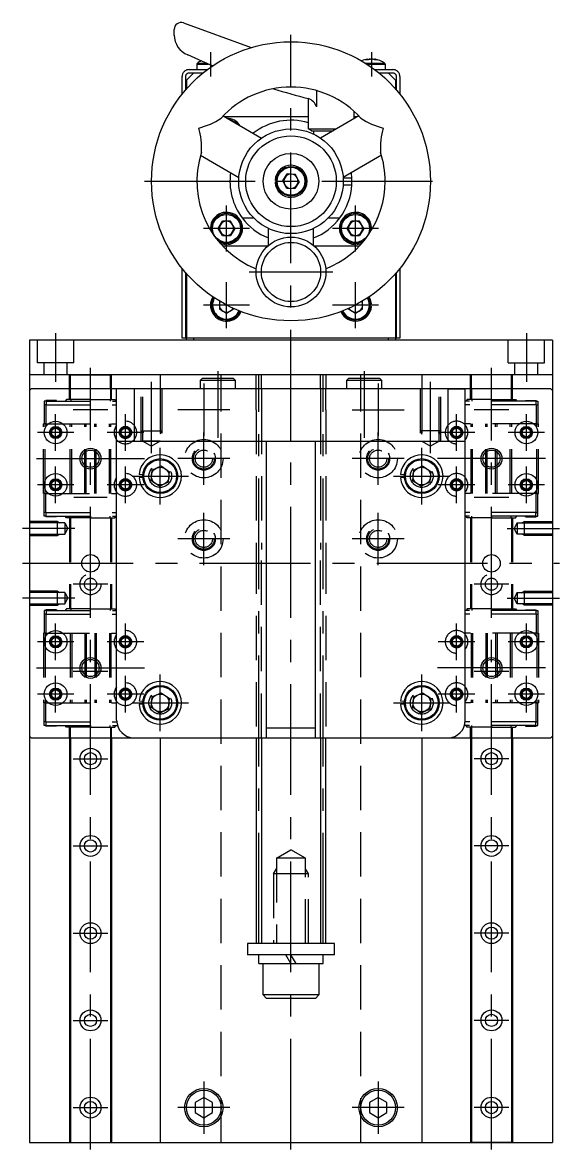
# Model space of a CAD drawing. Extents: x -55 to 496, y -18 to 520.
# Drawn here: x 342.3 to 496.3, y -2 to 321 of the extents above; entities that cross this region are included whole.
import ezdxf

# ---------------------------------------------------------------- set-up
doc = ezdxf.new("R2010")
doc.units = 0
for name, pattern in [('CENTER', [50.8, 31.75, -6.35, 6.35, -6.35]), ('DASHED', [19.05, 12.7, -6.35]), ('PHANTOM', [63.5, 31.75, -6.35, 6.35, -6.35, 6.35, -6.35])]:
    doc.linetypes.add(name, pattern=pattern)
doc.layers.get('0').update_dxf_attribs({"linetype": 'CONTINUOUS'})
doc.layers.add('CENTER', color=1, linetype='CENTER')

msp = doc.modelspace()

# ---------------------------------------------------------------- linework, layer by layer
at = {"color": 7, "linetype": 'CONTINUOUS'}
for p, q in [((388.43, 320.88), (407.81, 313.83)), ((385.75, 317.42), (385.75, 319)), ((441.24, 310.52), (441.3, 310.52)), ((442.08, 310.52), (441.92, 310.52)), ((442.08, 310.52), (442.58, 310.52)), ((443.25, 310.52), (443.2, 310.52)), ((443.25, 310.52), (443.26, 310.52)), ((392.25, 309.04), (395.61, 309.04)), ((392.25, 309.04), (392.25, 307.5)), ((392.4, 309.33), (394.96, 309.33)), ((440.59, 309.33), (445.19, 309.33)), ((441.04, 309.04), (445.31, 309.04)), ((445.19, 309.33), (446.1, 309.33)), ((445.31, 309.04), (446.25, 309.04)), ((446.25, 309.04), (446.25, 307.5)), ((391.25, 306.5), (389.25, 304.5)), ((389.25, 304.5), (389.25, 301.96)), ((393.97, 306.5), (391.25, 306.5)), ((449.25, 304.5), (447.25, 306.5)), ((449.25, 304.5), (449.25, 301.96)), ((426.6, 301.48), (426.6, 296.86)), ((424.25, 290.5), (424.25, 299.2)), ((399.81, 294.23), (410.8, 287.89)), ((424.25, 294), (400.21, 294)), ((438.7, 294.23), (427.71, 287.89)), ((437.25, 295.62), (437.25, 293.4)), ((438.29, 294), (437.25, 294)), ((437.6, 293.6), (437.25, 293.57)), ((424.25, 290.5), (432.23, 290.5)), ((425.12, 290), (424.25, 290.5)), ((425.12, 290), (431.37, 290)), ((425.75, 290), (425.75, 289.02)), ((393.31, 282.97), (404.29, 276.63)), ((445.2, 282.97), (434.21, 276.63)), ((415.01, 275.83), (414.66, 275.86)), ((415.01, 275.17), (414.66, 275.14)), ((416.9, 275.62), (418.18, 277.6)), ((417.97, 273.52), (416.9, 275.62)), ((420.54, 277.48), (418.18, 277.6)), ((421.61, 275.38), (420.32, 273.4)), ((421.61, 275.38), (420.54, 277.48)), ((434.22, 276.5), (436.72, 276.5)), ((436.72, 274.5), (436.72, 276.5)), ((417.97, 273.52), (420.32, 273.4)), ((434.22, 274.5), (436.72, 274.5)), ((405.25, 265), (408.54, 265)), ((429.96, 265), (433.25, 265)), ((398.39, 262), (399.57, 264.04)), ((399.57, 259.96), (398.39, 262)), ((401.93, 264.04), (399.57, 264.04)), ((403.11, 262), (401.93, 264.04)), ((403.11, 262), (401.93, 259.96)), ((412.75, 257.1), (412.75, 261.98)), ((425.75, 257.1), (425.75, 261.98)), ((435.39, 262), (436.57, 264.04)), ((436.57, 259.96), (435.39, 262)), ((438.93, 264.04), (436.57, 264.04)), ((440.11, 262), (438.93, 264.04)), ((440.11, 262), (438.93, 259.96)), ((399.57, 259.96), (401.93, 259.96)), ((436.57, 259.96), (438.93, 259.96)), ((399.58, 257), (412.64, 257)), ((400.42, 257.76), (400.39, 257.41)), ((401.08, 257.76), (401.11, 257.41)), ((425.87, 257), (438.92, 257)), ((437.42, 257.76), (437.39, 257.41)), ((438.08, 257.76), (438.11, 257.41)), ((389.25, 249.04), (389.25, 230.5)), ((449.25, 249.04), (449.25, 230.5)), ((398.71, 241.18), (398.71, 238.82)), ((402.79, 238.82), (402.79, 239.04)), ((435.71, 239.04), (435.71, 238.82)), ((439.79, 238.82), (439.79, 241.18)), ((441.99, 240.33), (442.34, 240.36)), ((441.99, 239.67), (442.34, 239.64)), ((400.75, 237.64), (398.71, 238.82)), ((402.79, 238.82), (400.75, 237.64)), ((437.75, 237.64), (435.71, 238.82)), ((439.79, 238.82), (437.75, 237.64)), ((494.25, 230), (344.25, 230)), ((344.25, 230), (344.25, 0)), ((449.25, 230.5), (389.25, 230.5)), ((389.25, 230), (389.25, 230.5)), ((391.25, 230), (389.25, 230)), ((391.25, 230.5), (391.25, 230)), ((447.25, 230), (447.25, 230.5)), ((449.25, 230.5), (449.25, 230)), ((494.25, 230), (494.25, 0)), ((494.25, 220), (344.25, 220)), ((355.75, 220), (367.75, 220)), ((355.75, 216), (355.75, 220)), ((356.05, 216), (356.05, 220)), ((367.45, 216), (367.45, 220)), ((367.75, 216), (367.75, 220)), ((381.75, 220), (381.75, 216)), ((409.25, 216), (409.25, 220)), ((410.75, 216), (410.75, 220)), ((427.75, 216), (427.75, 220)), ((429.25, 220), (429.25, 216)), ((456.75, 220), (456.75, 216)), ((482.75, 220), (470.75, 220)), ((470.75, 216), (470.75, 220)), ((471.05, 216), (471.05, 220)), ((482.45, 216), (482.45, 220)), ((482.75, 216), (482.75, 220)), ((393.25, 218.5), (393.85, 219.1)), ((393.25, 218.5), (403.25, 218.5)), ((393.25, 216), (393.25, 218.5)), ((393.85, 219.1), (402.65, 219.1)), ((402.65, 219.1), (403.25, 218.5)), ((403.25, 218.5), (403.25, 216)), ((435.25, 218.5), (435.85, 219.1)), ((435.25, 218.5), (445.25, 218.5)), ((435.25, 216), (435.25, 218.5)), ((435.85, 219.1), (444.65, 219.1)), ((444.65, 219.1), (445.25, 218.5)), ((445.25, 218.5), (445.25, 216)), ((344.75, 216), (344.25, 215.5)), ((344.75, 216), (344.25, 215.5)), ((344.25, 215.5), (344.25, 116.5)), ((344.25, 215.5), (344.25, 116.5)), ((493.75, 216), (344.75, 216)), ((369.25, 121), (369.25, 216)), ((374.25, 216), (369.25, 216)), ((374.25, 216), (374.25, 201)), ((464.25, 216), (464.25, 201)), ((464.25, 216), (469.25, 216)), ((469.25, 121), (469.25, 216)), ((493.75, 216), (494.25, 215.5)), ((493.75, 216), (494.25, 215.5)), ((494.25, 215.5), (494.25, 116.5)), ((494.25, 215.5), (494.25, 116.5)), ((369.25, 201), (469.25, 201)), ((412.25, 116), (412.25, 201)), ((426.25, 116), (426.25, 201)), ((379.35, 192.69), (382.01, 193.92)), ((382.01, 193.92), (384.41, 192.23)), ((454.35, 192.69), (457.01, 193.92)), ((457.01, 193.92), (459.41, 192.23)), ((376.77, 191.39), (375.67, 191.48)), ((376.77, 190.61), (375.67, 190.52)), ((379.35, 192.69), (379.09, 189.77)), ((384.15, 189.31), (384.41, 192.23)), ((451.77, 191.39), (450.67, 191.48)), ((451.77, 190.61), (450.67, 190.52)), ((454.35, 192.69), (454.09, 189.77)), ((459.15, 189.31), (459.41, 192.23)), ((381.49, 188.08), (379.09, 189.77)), ((381.49, 188.08), (384.15, 189.31)), ((456.49, 188.08), (454.09, 189.77)), ((456.49, 188.08), (459.15, 189.31)), ((376.77, 126.39), (375.67, 126.48)), ((379.35, 127.69), (379.09, 124.77)), ((379.35, 127.69), (382.01, 128.92)), ((382.01, 128.92), (384.41, 127.23)), ((384.15, 124.31), (384.41, 127.23)), ((451.77, 126.39), (450.67, 126.48)), ((454.35, 127.69), (454.09, 124.77)), ((454.35, 127.69), (457.01, 128.92)), ((457.01, 128.92), (459.41, 127.23)), ((459.15, 124.31), (459.41, 127.23)), ((376.77, 125.61), (375.67, 125.52)), ((381.49, 123.08), (379.09, 124.77)), ((381.49, 123.08), (384.15, 124.31)), ((451.77, 125.61), (450.67, 125.52)), ((456.49, 123.08), (454.09, 124.77)), ((456.49, 123.08), (459.15, 124.31)), ((344.75, 116), (344.25, 116.5)), ((344.75, 116), (344.25, 116.5)), ((412.25, 118.86), (426.25, 118.86)), ((493.75, 116), (494.25, 116.5)), ((493.75, 116), (494.25, 116.5)), ((344.75, 116), (493.75, 116)), ((344.75, 116), (493.75, 116)), ((355.75, 116), (355.75, 0)), ((356.05, 116), (356.05, 0)), ((367.45, 116), (367.45, 0)), ((367.75, 116), (367.75, 0)), ((374.25, 116), (412.25, 116)), ((381.75, 116), (381.75, 0)), ((408.25, 116), (430.25, 116)), ((409.25, 116), (409.25, 57)), ((410.75, 116), (410.75, 57)), ((412.25, 116), (426.25, 116)), ((426.25, 116), (464.25, 116)), ((427.75, 116), (427.75, 57)), ((429.25, 57), (429.25, 116)), ((456.75, 116), (456.75, 0)), ((470.75, 116), (470.75, 0)), ((471.05, 116), (471.05, 0)), ((482.45, 116), (482.45, 0)), ((482.75, 116), (482.75, 0)), ((431.75, 57), (406.75, 57)), ((406.75, 57), (406.75, 53.8)), ((429.25, 57), (409.25, 57)), ((431.75, 53.8), (431.75, 57)), ((431.75, 53.8), (406.75, 53.8)), ((428.45, 53.8), (410.05, 53.8)), ((410.05, 51.3), (410.05, 53.8)), ((419.25, 51.3), (417.81, 53.8)), ((420.69, 51.3), (419.25, 53.8)), ((428.45, 51.3), (428.45, 53.8)), ((410.05, 51.3), (428.45, 51.3)), ((411.25, 42.3), (411.25, 51.3)), ((427.25, 51.3), (427.25, 42.3)), ((427.25, 42.3), (411.25, 42.3)), ((412.25, 41.3), (411.25, 42.3)), ((427.25, 42.3), (426.25, 41.3)), ((426.25, 41.3), (412.25, 41.3)), ((394.25, 12.89), (391.75, 11.44)), ((391.75, 11.44), (391.75, 8.56)), ((396.75, 11.44), (394.25, 12.89)), ((396.75, 8.56), (396.75, 11.44)), ((444.25, 12.89), (441.75, 11.44)), ((441.75, 11.44), (441.75, 8.56)), ((446.75, 11.44), (444.25, 12.89)), ((446.75, 8.56), (446.75, 11.44)), ((391.75, 8.56), (394.25, 7.11)), ((394.25, 7.11), (396.75, 8.56)), ((441.75, 8.56), (444.25, 7.11)), ((444.25, 7.11), (446.75, 8.56)), ((344.25, 0), (494.25, 0)), ((355.75, 0), (367.75, 0)), ((482.75, 0), (470.75, 0))]:
    msp.add_line(p, q, dxfattribs=at)
at = {"color": 3, "linetype": 'PHANTOM'}
for p, q in [((390, 307.5), (395.25, 307.5)), ((443.25, 307.5), (448.5, 307.5)), ((388, 300.47), (388, 305.5)), ((389, 305.5), (389, 301.67)), ((393.97, 306.5), (390, 306.5)), ((448.5, 306.5), (444.53, 306.5)), ((449.5, 301.67), (449.5, 305.5)), ((450.5, 305.5), (450.5, 300.47)), ((388, 230.5), (388, 250.53)), ((389, 249.33), (389, 230.5)), ((449.5, 230.5), (449.5, 249.33)), ((450.5, 250.53), (450.5, 230.5)), ((389, 230.5), (388, 230.5)), ((389.25, 230.5), (389, 230.5)), ((449.5, 230.5), (449.25, 230.5)), ((450.5, 230.5), (449.5, 230.5))]:
    msp.add_line(p, q, dxfattribs=at)
at = {"color": 3, "linetype": 'DASHED'}
for p, q in [((346.5, 223.5), (346.5, 230)), ((357, 223.5), (357, 230)), ((481.5, 223.5), (481.5, 230)), ((492, 223.5), (492, 230)), ((357, 223.5), (346.5, 223.5)), ((348.45, 220), (348.45, 223.5)), ((355.05, 220), (355.05, 223.5)), ((481.5, 223.5), (492, 223.5)), ((483.45, 220), (483.45, 223.5)), ((490.05, 220), (490.05, 223.5)), ((399.25, 0), (399.25, 220)), ((439.25, 0), (439.25, 220)), ((355.75, 212.95), (355.75, 216)), ((356.05, 212.95), (356.05, 216)), ((367.45, 216), (367.45, 212.95)), ((367.75, 212.95), (367.75, 216)), ((376.25, 201), (376.25, 216)), ((376.79, 201), (376.79, 216)), ((381.71, 216), (381.71, 201)), ((382.25, 216), (382.25, 201)), ((409.25, 210), (409.25, 216)), ((409.25, 210), (409.25, 216)), ((410.75, 216), (410.75, 210)), ((410.75, 216), (410.75, 210)), ((427.75, 216), (427.75, 210)), ((427.75, 216), (427.75, 210)), ((429.25, 210), (429.25, 216)), ((429.25, 210), (429.25, 216)), ((456.25, 216), (456.25, 201)), ((456.79, 216), (456.79, 201)), ((461.71, 201), (461.71, 216)), ((462.25, 201), (462.25, 216)), ((470.75, 212.95), (470.75, 216)), ((471.05, 216), (471.05, 212.95)), ((482.45, 212.95), (482.45, 216)), ((482.75, 212.95), (482.75, 216)), ((348.95, 211.45), (348.45, 211.45)), ((348.45, 211.45), (348.45, 205.95)), ((348.5, 212.45), (348.5, 211.45)), ((349, 212.45), (348.5, 212.45)), ((348.95, 212.65), (348.95, 212.45)), ((351.95, 212.65), (348.95, 212.65)), ((348.95, 211.45), (369.25, 211.45)), ((348.95, 211.45), (348.95, 205.95)), ((349, 212.45), (369.25, 212.45)), ((349, 212.45), (349, 211.45)), ((351.95, 212.45), (351.95, 212.65)), ((354.82, 212.95), (354.52, 212.45)), ((356.12, 212.95), (354.82, 212.95)), ((356.12, 212.95), (356.12, 212.45)), ((361.75, 212.95), (356.12, 212.95)), ((361.75, 212.95), (367.38, 212.95)), ((361.75, 212.45), (361.75, 212.95)), ((367.38, 212.95), (367.38, 212.45)), ((367.38, 212.95), (368.68, 212.95)), ((368.68, 212.95), (368.98, 212.45)), ((409.25, 210), (409.25, 170)), ((409.25, 210), (409.25, 170)), ((410.75, 210), (410.75, 170)), ((410.75, 210), (410.75, 170)), ((427.75, 210), (427.75, 170)), ((427.75, 210), (427.75, 170)), ((429.25, 210), (429.25, 170)), ((429.25, 210), (429.25, 170)), ((489.5, 212.45), (469.25, 212.45)), ((489.55, 211.45), (469.25, 211.45)), ((469.82, 212.95), (469.52, 212.45)), ((471.12, 212.95), (469.82, 212.95)), ((471.12, 212.95), (471.12, 212.45)), ((476.75, 212.95), (471.12, 212.95)), ((476.75, 212.95), (482.38, 212.95)), ((476.75, 212.45), (476.75, 212.95)), ((482.38, 212.95), (482.38, 212.45)), ((482.38, 212.95), (483.68, 212.95)), ((483.68, 212.95), (483.98, 212.45)), ((486.55, 212.45), (486.55, 212.65)), ((486.55, 212.65), (489.55, 212.65)), ((489.5, 212.45), (489.5, 211.45)), ((489.5, 212.45), (490, 212.45)), ((489.55, 212.65), (489.55, 212.45)), ((489.55, 211.45), (489.55, 205.95)), ((489.55, 211.45), (490.05, 211.45)), ((490, 212.45), (490, 211.45)), ((490.05, 211.45), (490.05, 205.95)), ((348.25, 186.05), (348.25, 205.95)), ((348.75, 205.95), (348.25, 205.95)), ((348.75, 205.95), (369.25, 205.95)), ((348.75, 186.05), (348.75, 205.95)), ((355.95, 186.05), (355.95, 205.95)), ((356.35, 186.05), (356.35, 205.95)), ((360.15, 186.05), (360.15, 205.95)), ((360.55, 186.05), (360.55, 205.95)), ((362.95, 186.05), (362.95, 205.95)), ((363.35, 186.05), (363.35, 205.95)), ((367.15, 186.05), (367.15, 205.95)), ((367.55, 186.05), (367.55, 205.95)), ((376.25, 204), (382.25, 204)), ((376.25, 204), (376.79, 203.06)), ((382.25, 204), (381.71, 203.06)), ((462.25, 204), (456.25, 204)), ((456.25, 204), (456.79, 203.06)), ((462.25, 204), (461.71, 203.06)), ((489.75, 205.95), (469.25, 205.95)), ((470.95, 186.05), (470.95, 205.95)), ((471.35, 186.05), (471.35, 205.95)), ((475.15, 186.05), (475.15, 205.95)), ((475.55, 186.05), (475.55, 205.95)), ((477.95, 186.05), (477.95, 205.95)), ((478.35, 186.05), (478.35, 205.95)), ((482.15, 186.05), (482.15, 205.95)), ((482.55, 186.05), (482.55, 205.95)), ((489.75, 186.05), (489.75, 205.95)), ((489.75, 205.95), (490.25, 205.95)), ((490.25, 186.05), (490.25, 205.95)), ((376.79, 201), (379.25, 199.58)), ((381.71, 201), (376.79, 201)), ((381.71, 201), (379.25, 199.58)), ((456.79, 201), (461.71, 201)), ((456.79, 201), (459.25, 199.58)), ((461.71, 201), (459.25, 199.58)), ((348.75, 186.05), (348.25, 186.05)), ((348.45, 180.55), (348.45, 186.05)), ((348.75, 186.05), (369.25, 186.05)), ((348.95, 180.55), (348.95, 186.05)), ((489.75, 186.05), (469.25, 186.05)), ((489.55, 180.55), (489.55, 186.05)), ((489.75, 186.05), (490.25, 186.05)), ((490.05, 180.55), (490.05, 186.05)), ((352.25, 178), (344.25, 178)), ((348.95, 180.55), (348.45, 180.55)), ((348.5, 179.55), (348.5, 180.55)), ((349, 179.55), (348.5, 179.55)), ((348.95, 180.55), (369.25, 180.55)), ((348.95, 179.55), (348.95, 179.35)), ((351.95, 179.35), (348.95, 179.35)), ((349, 179.55), (349, 180.55)), ((349, 179.55), (369.25, 179.55)), ((351.95, 179.35), (351.95, 179.55)), ((352.25, 178), (352.91, 177.62)), ((352.25, 174), (352.25, 178)), ((354.82, 179.05), (354.52, 179.55)), ((356.12, 179.05), (354.82, 179.05)), ((355.75, 179.05), (355.75, 152.95)), ((356.05, 179.05), (356.05, 152.95)), ((356.12, 179.05), (356.12, 179.55)), ((361.75, 179.05), (356.12, 179.05)), ((361.75, 179.55), (361.75, 179.05)), ((361.75, 179.05), (367.38, 179.05)), ((367.38, 179.05), (367.38, 179.55)), ((367.38, 179.05), (368.68, 179.05)), ((367.45, 179.05), (367.45, 152.95)), ((367.75, 179.05), (367.75, 152.95)), ((368.68, 179.05), (368.98, 179.55)), ((489.55, 180.55), (469.25, 180.55)), ((489.5, 179.55), (469.25, 179.55)), ((469.82, 179.05), (469.52, 179.55)), ((471.12, 179.05), (469.82, 179.05)), ((470.75, 179.05), (470.75, 152.95)), ((471.05, 179.05), (471.05, 152.95)), ((471.12, 179.05), (471.12, 179.55)), ((476.75, 179.05), (471.12, 179.05)), ((476.75, 179.55), (476.75, 179.05)), ((476.75, 179.05), (482.38, 179.05)), ((482.38, 179.05), (482.38, 179.55)), ((482.38, 179.05), (483.68, 179.05)), ((482.45, 179.05), (482.45, 152.95)), ((482.75, 179.05), (482.75, 152.95)), ((483.68, 179.05), (483.98, 179.55)), ((486.25, 178), (485.59, 177.62)), ((486.25, 178), (494.25, 178)), ((486.25, 174), (486.25, 178)), ((486.55, 179.35), (486.55, 179.55)), ((486.55, 179.35), (489.55, 179.35)), ((489.5, 179.55), (489.5, 180.55)), ((489.5, 179.55), (490, 179.55)), ((489.55, 180.55), (490.05, 180.55)), ((489.55, 179.55), (489.55, 179.35)), ((490, 179.55), (490, 180.55)), ((354.35, 177.62), (344.25, 177.62)), ((354.35, 177.62), (355.29, 176)), ((354.35, 177.62), (354.35, 174.38)), ((354.35, 174.38), (355.29, 176)), ((484.15, 177.62), (483.21, 176)), ((484.15, 174.38), (483.21, 176)), ((484.15, 177.62), (494.25, 177.62)), ((484.15, 177.62), (484.15, 174.38)), ((344.25, 174.38), (354.35, 174.38)), ((344.25, 174), (352.25, 174)), ((352.25, 174), (352.91, 174.38)), ((494.25, 174.38), (484.15, 174.38)), ((486.25, 174), (485.59, 174.38)), ((494.25, 174), (486.25, 174)), ((409.25, 170), (409.25, 116)), ((410.75, 116), (410.75, 170)), ((427.75, 116), (427.75, 170)), ((429.25, 170), (429.25, 116)), ((352.25, 158), (344.25, 158)), ((354.35, 157.62), (344.25, 157.62)), ((352.25, 158), (352.91, 157.62)), ((352.25, 154), (352.25, 158)), ((354.35, 157.62), (355.29, 156)), ((354.35, 157.62), (354.35, 154.38)), ((354.35, 154.38), (355.29, 156)), ((484.15, 157.62), (483.21, 156)), ((484.15, 154.38), (483.21, 156)), ((484.15, 157.62), (494.25, 157.62)), ((484.15, 157.62), (484.15, 154.38)), ((486.25, 158), (485.59, 157.62)), ((486.25, 158), (494.25, 158)), ((486.25, 154), (486.25, 158)), ((344.25, 154.38), (354.35, 154.38)), ((344.25, 154), (352.25, 154)), ((348.5, 152.45), (348.5, 151.45)), ((349, 152.45), (348.5, 152.45)), ((348.95, 152.45), (348.95, 152.65)), ((351.95, 152.65), (348.95, 152.65)), ((349, 152.45), (369.25, 152.45)), ((349, 152.45), (349, 151.45)), ((351.95, 152.65), (351.95, 152.45)), ((352.25, 154), (352.91, 154.38)), ((354.82, 152.95), (354.52, 152.45)), ((356.12, 152.95), (354.82, 152.95)), ((361.75, 152.95), (356.12, 152.95)), ((356.12, 152.95), (356.12, 152.45)), ((361.75, 152.95), (367.38, 152.95)), ((361.75, 152.45), (361.75, 152.95)), ((367.38, 152.95), (368.68, 152.95)), ((367.38, 152.95), (367.38, 152.45)), ((368.68, 152.95), (368.98, 152.45)), ((489.5, 152.45), (469.25, 152.45)), ((469.82, 152.95), (469.52, 152.45)), ((471.12, 152.95), (469.82, 152.95)), ((476.75, 152.95), (471.12, 152.95)), ((471.12, 152.95), (471.12, 152.45)), ((476.75, 152.95), (482.38, 152.95)), ((476.75, 152.45), (476.75, 152.95)), ((482.38, 152.95), (482.38, 152.45)), ((482.38, 152.95), (483.68, 152.95)), ((483.68, 152.95), (483.98, 152.45)), ((494.25, 154.38), (484.15, 154.38)), ((486.25, 154), (485.59, 154.38)), ((494.25, 154), (486.25, 154)), ((486.55, 152.65), (486.55, 152.45)), ((486.55, 152.65), (489.55, 152.65)), ((489.5, 152.45), (489.5, 151.45)), ((489.5, 152.45), (490, 152.45)), ((489.55, 152.45), (489.55, 152.65)), ((490, 152.45), (490, 151.45)), ((348.45, 151.45), (348.45, 145.95)), ((348.95, 151.45), (348.45, 151.45)), ((348.95, 151.45), (369.25, 151.45)), ((348.95, 151.45), (348.95, 145.95)), ((489.55, 151.45), (469.25, 151.45)), ((489.55, 151.45), (489.55, 145.95)), ((489.55, 151.45), (490.05, 151.45)), ((490.05, 151.45), (490.05, 145.95)), ((348.25, 145.95), (348.25, 126.05)), ((348.75, 145.95), (348.25, 145.95)), ((348.75, 145.95), (369.25, 145.95)), ((348.75, 145.95), (348.75, 126.05)), ((355.95, 145.95), (355.95, 126.05)), ((356.35, 145.95), (356.35, 126.05)), ((360.15, 145.95), (360.15, 126.05)), ((360.55, 145.95), (360.55, 126.05)), ((362.95, 145.95), (362.95, 126.05)), ((363.35, 145.95), (363.35, 126.05)), ((367.15, 145.95), (367.15, 126.05)), ((367.55, 145.95), (367.55, 126.05)), ((489.75, 145.95), (469.25, 145.95)), ((470.95, 145.95), (470.95, 126.05)), ((471.35, 145.95), (471.35, 126.05)), ((475.15, 145.95), (475.15, 126.05)), ((475.55, 145.95), (475.55, 126.05)), ((477.95, 145.95), (477.95, 126.05)), ((478.35, 145.95), (478.35, 126.05)), ((482.15, 145.95), (482.15, 126.05)), ((482.55, 145.95), (482.55, 126.05)), ((489.75, 145.95), (489.75, 126.05)), ((489.75, 145.95), (490.25, 145.95)), ((490.25, 145.95), (490.25, 126.05)), ((348.75, 126.05), (348.25, 126.05)), ((348.45, 120.55), (348.45, 126.05)), ((348.75, 126.05), (369.25, 126.05)), ((348.95, 120.55), (348.95, 126.05)), ((489.75, 126.05), (469.25, 126.05)), ((489.55, 120.55), (489.55, 126.05)), ((489.75, 126.05), (490.25, 126.05)), ((490.05, 120.55), (490.05, 126.05)), ((348.95, 120.55), (348.45, 120.55)), ((348.5, 119.55), (348.5, 120.55)), ((349, 119.55), (348.5, 119.55)), ((348.95, 120.55), (369.27, 120.55)), ((348.95, 119.35), (348.95, 119.55)), ((349, 119.55), (349, 120.55)), ((349, 119.55), (369.47, 119.55)), ((351.95, 119.55), (351.95, 119.35)), ((354.82, 119.05), (354.52, 119.55)), ((356.12, 119.05), (356.12, 119.55)), ((361.75, 119.55), (361.75, 119.05)), ((367.38, 119.05), (367.38, 119.55)), ((368.68, 119.05), (368.98, 119.55)), ((489.5, 119.55), (469.04, 119.55)), ((489.55, 120.55), (469.23, 120.55)), ((469.82, 119.05), (469.52, 119.55)), ((471.12, 119.05), (471.12, 119.55)), ((476.75, 119.55), (476.75, 119.05)), ((482.38, 119.05), (482.38, 119.55)), ((483.68, 119.05), (483.98, 119.55)), ((486.55, 119.55), (486.55, 119.35)), ((489.5, 119.55), (489.5, 120.55)), ((489.5, 119.55), (490, 119.55)), ((489.55, 120.55), (490.05, 120.55)), ((489.55, 119.35), (489.55, 119.55)), ((490, 119.55), (490, 120.55)), ((351.95, 119.35), (348.95, 119.35)), ((356.12, 119.05), (354.82, 119.05)), ((355.75, 116), (355.75, 119.05)), ((356.05, 116), (356.05, 119.05)), ((361.75, 119.05), (356.12, 119.05)), ((361.75, 119.05), (367.38, 119.05)), ((367.38, 119.05), (368.68, 119.05)), ((367.45, 119.05), (367.45, 116)), ((367.75, 116), (367.75, 119.05)), ((471.12, 119.05), (469.82, 119.05)), ((470.75, 116), (470.75, 119.05)), ((471.05, 119.05), (471.05, 116)), ((476.75, 119.05), (471.12, 119.05)), ((476.75, 119.05), (482.38, 119.05)), ((482.38, 119.05), (483.68, 119.05)), ((482.45, 116), (482.45, 119.05)), ((482.75, 116), (482.75, 119.05)), ((486.55, 119.35), (489.55, 119.35)), ((415.06, 81.5), (419.25, 83.92)), ((423.44, 81.5), (415.06, 81.5)), ((415.06, 81.5), (415.06, 57)), ((423.44, 81.5), (419.25, 83.92)), ((423.44, 57), (423.44, 81.5)), ((414.25, 77), (415.06, 78.41)), ((424.25, 77), (423.44, 78.41)), ((424.25, 77), (414.25, 77)), ((414.25, 77), (414.25, 57)), ((424.25, 57), (424.25, 77))]:
    msp.add_line(p, q, dxfattribs=at)
at = {"color": 7, "linetype": 'CONTINUOUS', "flags": 128}
for points in [[(396.73, 308.56), (393.86, 309.83), (389.7, 311.78)], [(436.72, 276.5), (436.6, 277.78), (436.57, 277.99)], [(398.85, 257.81), (399.14, 257.69), (400.39, 257.41)], [(438.11, 257.41), (439.36, 257.69), (439.65, 257.81)], [(442.34, 240.36), (442.06, 241.61), (441.69, 242.38)], [(441.75, 240), (441.57, 241.18), (441.19, 242.05)], [(441.39, 242.19), (441.81, 241.25), (442, 240)]]:
    msp.add_lwpolyline(points, dxfattribs=at)
at = {"color": 7, "linetype": 'CONTINUOUS'}
for centre, radius in [((419.25, 275.5), 40), ((419.25, 275.5), 15), ((419.25, 275.5), 13), ((419.25, 275.5), 8), ((419.25, 275.5), 4.25), ((419.25, 275.5), 4), ((400.75, 262), 4), ((437.75, 262), 4), ((419.25, 249.5), 10), ((419.25, 249.5), 8.5), ((351.75, 203.5), 3.25), ((486.75, 203.5), 3.25), ((351.75, 203.5), 1.75), ((351.75, 203.5), 1.23), ((486.75, 203.5), 1.75), ((486.75, 203.5), 1.23), ((361.75, 196), 2.46), ((476.75, 196), 2.46), ((381.75, 191), 5), ((381.75, 191), 4.7), ((456.75, 191), 5), ((456.75, 191), 4.7), ((351.75, 188.5), 3.25), ((486.75, 188.5), 3.25), ((351.75, 188.5), 1.75), ((351.75, 188.5), 1.23), ((486.75, 188.5), 1.75), ((486.75, 188.5), 1.23), ((361.75, 166), 2.5), ((476.75, 166), 2.5), ((351.75, 143.5), 3.25), ((486.75, 143.5), 3.25), ((351.75, 143.5), 1.75), ((351.75, 143.5), 1.23), ((486.75, 143.5), 1.75), ((486.75, 143.5), 1.23), ((361.75, 136), 2.46), ((476.75, 136), 2.46), ((351.75, 128.5), 3.25), ((351.75, 128.5), 1.75), ((351.75, 128.5), 1.23), ((381.75, 126), 5), ((381.75, 126), 4.7), ((456.75, 126), 5), ((456.75, 126), 4.7), ((486.75, 128.5), 3.25), ((486.75, 128.5), 1.75), ((486.75, 128.5), 1.23), ((361.75, 110), 3), ((361.75, 110), 1.75), ((476.75, 110), 3), ((476.75, 110), 1.75), ((361.75, 85), 3), ((476.75, 85), 3), ((361.75, 85), 1.75), ((476.75, 85), 1.75), ((361.75, 60), 3), ((361.75, 60), 1.75), ((476.75, 60), 3), ((476.75, 60), 1.75), ((361.75, 35), 3), ((361.75, 35), 1.75), ((476.75, 35), 3), ((476.75, 35), 1.75), ((361.75, 10), 3), ((394.25, 10), 5.5), ((394.25, 10), 5), ((444.25, 10), 5.5), ((444.25, 10), 5), ((476.75, 10), 3), ((361.75, 10), 1.75), ((476.75, 10), 1.75)]:
    msp.add_circle(centre, radius, dxfattribs=at)
at = {"color": 3, "linetype": 'CONTINUOUS'}
for centre, radius in [((351.75, 203.5), 1.5), ((486.75, 203.5), 1.5), ((361.75, 196), 3), ((476.75, 196), 3), ((351.75, 188.5), 1.5), ((486.75, 188.5), 1.5), ((351.75, 143.5), 1.5), ((486.75, 143.5), 1.5), ((361.75, 136), 3), ((476.75, 136), 3), ((351.75, 128.5), 1.5), ((486.75, 128.5), 1.5)]:
    msp.add_circle(centre, radius, dxfattribs=at)
at = {"color": 3, "linetype": 'DASHED'}
for centre, radius in [((371.75, 203.5), 1.75), ((371.75, 203.5), 1.5), ((371.75, 203.5), 1.23), ((466.75, 203.5), 1.75), ((466.75, 203.5), 1.5), ((466.75, 203.5), 1.23), ((394.25, 196), 5.5), ((444.25, 196), 5.5), ((394.25, 196), 3.3), ((394.25, 196), 3), ((394.25, 196), 2.46), ((444.25, 196), 3.3), ((444.25, 196), 3), ((444.25, 196), 2.46), ((381.75, 191), 3.25), ((456.75, 191), 3.25), ((371.75, 188.5), 1.75), ((371.75, 188.5), 1.5), ((371.75, 188.5), 1.23), ((466.75, 188.5), 1.75), ((466.75, 188.5), 1.5), ((466.75, 188.5), 1.23), ((394.25, 173), 5.5), ((444.25, 173), 5.5), ((394.25, 173), 3.3), ((394.25, 173), 3), ((394.25, 173), 2.46), ((444.25, 173), 3.3), ((444.25, 173), 3), ((444.25, 173), 2.46), ((361.75, 160), 3), ((361.75, 160), 1.75), ((476.75, 160), 3), ((476.75, 160), 1.75), ((371.75, 143.5), 1.75), ((371.75, 143.5), 1.5), ((371.75, 143.5), 1.23), ((466.75, 143.5), 1.75), ((466.75, 143.5), 1.5), ((466.75, 143.5), 1.23), ((371.75, 128.5), 1.75), ((371.75, 128.5), 1.5), ((371.75, 128.5), 1.23), ((381.75, 126), 3.25), ((456.75, 126), 3.25), ((466.75, 128.5), 1.75), ((466.75, 128.5), 1.5), ((466.75, 128.5), 1.23)]:
    msp.add_circle(centre, radius, dxfattribs=at)
for centre in [(381.75, 191), (456.75, 191), (381.75, 126), (456.75, 126)]:
    msp.add_circle(centre, 2.54)
at = {"color": 7, "linetype": 'CONTINUOUS'}
for centre, radius, start, end in [((387.75, 319), 2, 70, 180), ((391.75, 317.42), 6, 180, 250), ((442.25, 304.1), 6.5, 98.9312, 114.9749), ((441.92, 307.6), 2.99, 102.0034, 116.6964), ((440.97, 306.09), 4.19, 84.6164, 95.3836), ((442.62, 306.6), 3.99, 100.1094, 112.9255), ((442.71, 307.6), 2.99, 102.0034, 116.6964), ((441.88, 306.6), 3.99, 67.0745, 79.8906), ((442.55, 306.6), 3.99, 67.0745, 79.8906), ((442.25, 304.1), 6.5, 53.6416, 81.0688), ((443.77, 307.29), 2.99, 83.6264, 96.3736), ((392.61, 309.04), 0.36, 126.3584, 180), ((396.25, 304.1), 6.5, 115.0209, 126.3584), ((445.89, 309.04), 0.36, 0, 53.6416), ((419.25, 275.5), 27, 42.0501, 137.9613), ((468.2, 473.76), 180, 252.5593, 255.8569), ((422.85, 295.46), 4, 20.5, 70), ((388.19, 309.91), 19.69, 283.5447, 303.9872), ((374.47, 285.24), 19.15, 355.7649, 16.7622), ((400.75, 289), 4.6, 31.9231, 88.0769), ((400.75, 289), 4.25, 42.7419, 77.2581), ((419.25, 275.5), 17.5, 73.3985, 128.1963), ((450.31, 309.91), 19.69, 236.0128, 256.4553), ((464.03, 285.24), 19.15, 163.2378, 184.2351), ((419.25, 275.5), 27, 162.0545, 248.355), ((419.25, 275.5), 27, 0, 17.9696), ((419.25, 275.5), 17.5, 171.8037, 216.8699), ((419.25, 275.5), 4.6, 184.5, 175.5), ((419.25, 275.5), 2.04, 146.9754, 206.9754), ((419.25, 275.5), 2.04, 206.9754, 266.9754), ((419.25, 275.5), 2.04, 86.9754, 146.9754), ((419.25, 275.5), 2.04, 26.9754, 86.9754), ((419.25, 275.5), 2.04, 326.9754, 26.9754), ((419.25, 275.5), 27, 291.645, 0), ((419.25, 275.5), 2.04, 266.9754, 326.9754), ((419.25, 275.5), 17.5, 323.1301, 356.7242), ((400.75, 262), 4.6, 274.5, 186.596), ((400.75, 262), 4.25, 270, 199.4003), ((419.25, 275.5), 17.5, 216.8699, 248.1963), ((419.25, 275.5), 17.5, 291.8037, 323.1301), ((437.75, 262), 4.6, 353.404, 265.5), ((437.75, 262), 4.25, 340.5997, 270), ((400.75, 262), 2.04, 150, 210), ((400.75, 262), 2.04, 90, 150), ((400.75, 262), 2.04, 30, 90), ((400.75, 262), 2.04, 330, 30), ((437.75, 262), 2.04, 150, 210), ((437.75, 262), 2.04, 90, 150), ((437.75, 262), 2.04, 30, 90), ((437.75, 262), 2.04, 330, 30), ((400.75, 262), 4.25, 232.8384, 270), ((400.75, 262), 2.04, 210, 270), ((400.75, 262), 2.04, 270, 330), ((437.75, 262), 2.04, 210, 270), ((437.75, 262), 2.04, 270, 330), ((437.75, 262), 4.25, 270, 307.1616), ((400.75, 240), 4.6, 148.7914, 336.1582), ((400.75, 240), 4.25, 149.0102, 335.9393), ((400.75, 240), 4, 149.1631, 335.7864), ((400.75, 240), 2.04, 150.1366, 180), ((400.75, 240), 2.04, 180, 240), ((400.75, 240), 2.04, 300, 334.8129), ((437.75, 240), 4.6, 203.8418, 355.5), ((437.75, 240), 4.25, 204.0607, 0), ((437.75, 240), 4, 204.2136, 0), ((437.75, 240), 2.04, 205.1871, 240), ((437.75, 240), 2.04, 300, 0), ((437.75, 240), 2.04, 0, 29.8634), ((400.75, 240), 2.04, 240, 300), ((437.75, 240), 2.04, 240, 300), ((371.75, 203.5), 3.25, 140.2849, 219.7151), ((466.75, 203.5), 3.25, 320.2849, 39.7151), ((381.75, 191), 6.1, 184.5, 175.5), ((456.75, 191), 6.1, 184.5, 175.5), ((371.75, 188.5), 3.25, 140.2849, 219.7151), ((466.75, 188.5), 3.25, 320.2849, 39.7151), ((371.75, 143.5), 3.25, 140.2849, 219.7151), ((466.75, 143.5), 3.25, 320.2849, 39.7151), ((371.75, 128.5), 3.25, 140.2849, 219.7151), ((381.75, 126), 6.1, 184.5, 175.5), ((456.75, 126), 6.1, 184.5, 175.5), ((466.75, 128.5), 3.25, 320.2849, 39.7151), ((374.25, 121), 5, 180, 270), ((464.25, 121), 5, 270, 360)]:
    msp.add_arc(centre, radius, start, end, dxfattribs=at)
at = {"color": 3, "linetype": 'PHANTOM'}
for centre, radius, start, end in [((390, 305.5), 2, 90, 180), ((448.5, 305.5), 2, 0, 90), ((390, 305.5), 1, 90, 180), ((448.5, 305.5), 1, 0, 90)]:
    msp.add_arc(centre, radius, start, end, dxfattribs=at)
at = {"color": 3, "linetype": 'DASHED'}
for centre, start, end in [((371.75, 203.5), 219.7151, 140.2849), ((466.75, 203.5), 39.7151, 320.2849), ((371.75, 188.5), 219.7151, 140.2849), ((466.75, 188.5), 39.7151, 320.2849), ((371.75, 143.5), 219.7151, 140.2849), ((466.75, 143.5), 39.7151, 320.2849), ((371.75, 128.5), 219.7151, 140.2849), ((466.75, 128.5), 39.7151, 320.2849)]:
    msp.add_arc(centre, 3.25, start, end, dxfattribs=at)
at = {"layer": 'CENTER', "color": 1, "linetype": 'CENTER'}
for p, q in [((419.25, -2), (419.25, 317.5)), ((396.17, 312.52), (396.17, 305.5)), ((442.33, 312.52), (442.33, 305.5)), ((377.25, 275.5), (461.25, 275.5)), ((400.75, 255.4), (400.75, 268.6)), ((437.75, 255.4), (437.75, 268.6)), ((407.35, 262), (394.15, 262)), ((444.35, 262), (431.15, 262)), ((407.25, 249.5), (431.25, 249.5)), ((400.75, 233.4), (400.75, 246.6)), ((437.75, 233.4), (437.75, 246.6)), ((407.35, 240), (394.15, 240)), ((444.35, 240), (431.15, 240)), ((351.75, 232), (351.75, 218)), ((486.75, 232), (486.75, 218)), ((361.75, -2), (361.75, 222)), ((398.25, 221.1), (398.25, 202)), ((410, 57), (410, 220)), ((428.5, 57), (428.5, 220)), ((440.25, 221.1), (440.25, 202)), ((476.75, -2), (476.75, 222)), ((379.25, 197.58), (379.25, 218)), ((394.25, 217.5), (394.25, 202.5)), ((444.25, 217.5), (444.25, 202.5)), ((459.25, 197.58), (459.25, 218)), ((366.75, 210), (356.75, 210)), ((401.75, 210), (386.75, 210)), ((436.75, 210), (451.75, 210)), ((481.75, 210), (471.75, 210)), ((351.75, 198.25), (351.75, 208.75)), ((371.75, 198.25), (371.75, 208.75)), ((466.75, 198.25), (466.75, 208.75)), ((486.75, 198.25), (486.75, 208.75)), ((357, 203.5), (346.5, 203.5)), ((377, 203.5), (366.5, 203.5)), ((394.25, 188.5), (394.25, 203.5)), ((444.25, 188.5), (444.25, 203.5)), ((472, 203.5), (461.5, 203.5)), ((492, 203.5), (481.5, 203.5)), ((381.75, 182.9), (381.75, 199.1)), ((456.75, 182.9), (456.75, 199.1)), ((346.25, 196), (377.25, 196)), ((401.75, 196), (386.75, 196)), ((451.75, 196), (436.75, 196)), ((492.25, 196), (461.25, 196)), ((351.75, 183.25), (351.75, 193.75)), ((371.75, 183.25), (371.75, 193.75)), ((373.65, 191), (389.85, 191)), ((448.65, 191), (464.85, 191)), ((466.75, 183.25), (466.75, 193.75)), ((486.75, 183.25), (486.75, 193.75)), ((357, 188.5), (346.5, 188.5)), ((377, 188.5), (366.5, 188.5)), ((472, 188.5), (461.5, 188.5)), ((492, 188.5), (481.5, 188.5)), ((356.95, 185), (366.55, 185)), ((471.75, 185), (481.75, 185)), ((394.25, 165.5), (394.25, 180.5)), ((444.25, 165.5), (444.25, 180.5)), ((357.29, 176), (342.25, 176)), ((481.21, 176), (496.25, 176)), ((401.75, 173), (386.75, 173)), ((451.75, 173), (436.75, 173)), ((342.25, 166), (496.25, 166)), ((366.75, 160), (356.75, 160)), ((481.75, 160), (471.75, 160)), ((357.29, 156), (342.25, 156)), ((481.21, 156), (496.25, 156)), ((351.75, 138.25), (351.75, 148.75)), ((371.75, 138.25), (371.75, 148.75)), ((466.75, 138.25), (466.75, 148.75)), ((486.75, 138.25), (486.75, 148.75)), ((357, 143.5), (346.5, 143.5)), ((377, 143.5), (366.5, 143.5)), ((472, 143.5), (461.5, 143.5)), ((492, 143.5), (481.5, 143.5)), ((346.25, 136), (377.25, 136)), ((492.25, 136), (461.25, 136)), ((351.75, 123.25), (351.75, 133.75)), ((366.75, 135), (356.75, 135)), ((371.75, 123.25), (371.75, 133.75)), ((381.75, 117.9), (381.75, 134.1)), ((456.75, 117.9), (456.75, 134.1)), ((466.75, 123.25), (466.75, 133.75)), ((481.75, 135), (471.75, 135)), ((486.75, 123.25), (486.75, 133.75)), ((357, 128.5), (346.5, 128.5)), ((377, 128.5), (366.5, 128.5)), ((373.65, 126), (389.85, 126)), ((448.65, 126), (464.85, 126)), ((472, 128.5), (461.5, 128.5)), ((492, 128.5), (481.5, 128.5)), ((356.75, 110), (366.75, 110)), ((481.75, 110), (471.75, 110)), ((356.75, 85), (366.75, 85)), ((481.75, 85), (471.75, 85)), ((356.75, 60), (366.75, 60)), ((481.75, 60), (471.75, 60)), ((356.75, 35), (366.75, 35)), ((481.75, 35), (471.75, 35)), ((394.25, 17.5), (394.25, 2.5)), ((444.25, 17.5), (444.25, 2.5)), ((356.75, 10), (366.75, 10)), ((401.75, 10), (386.75, 10)), ((451.75, 10), (436.75, 10)), ((481.75, 10), (471.75, 10))]:
    msp.add_line(p, q, dxfattribs=at)

doc.saveas('drawing.dxf')
